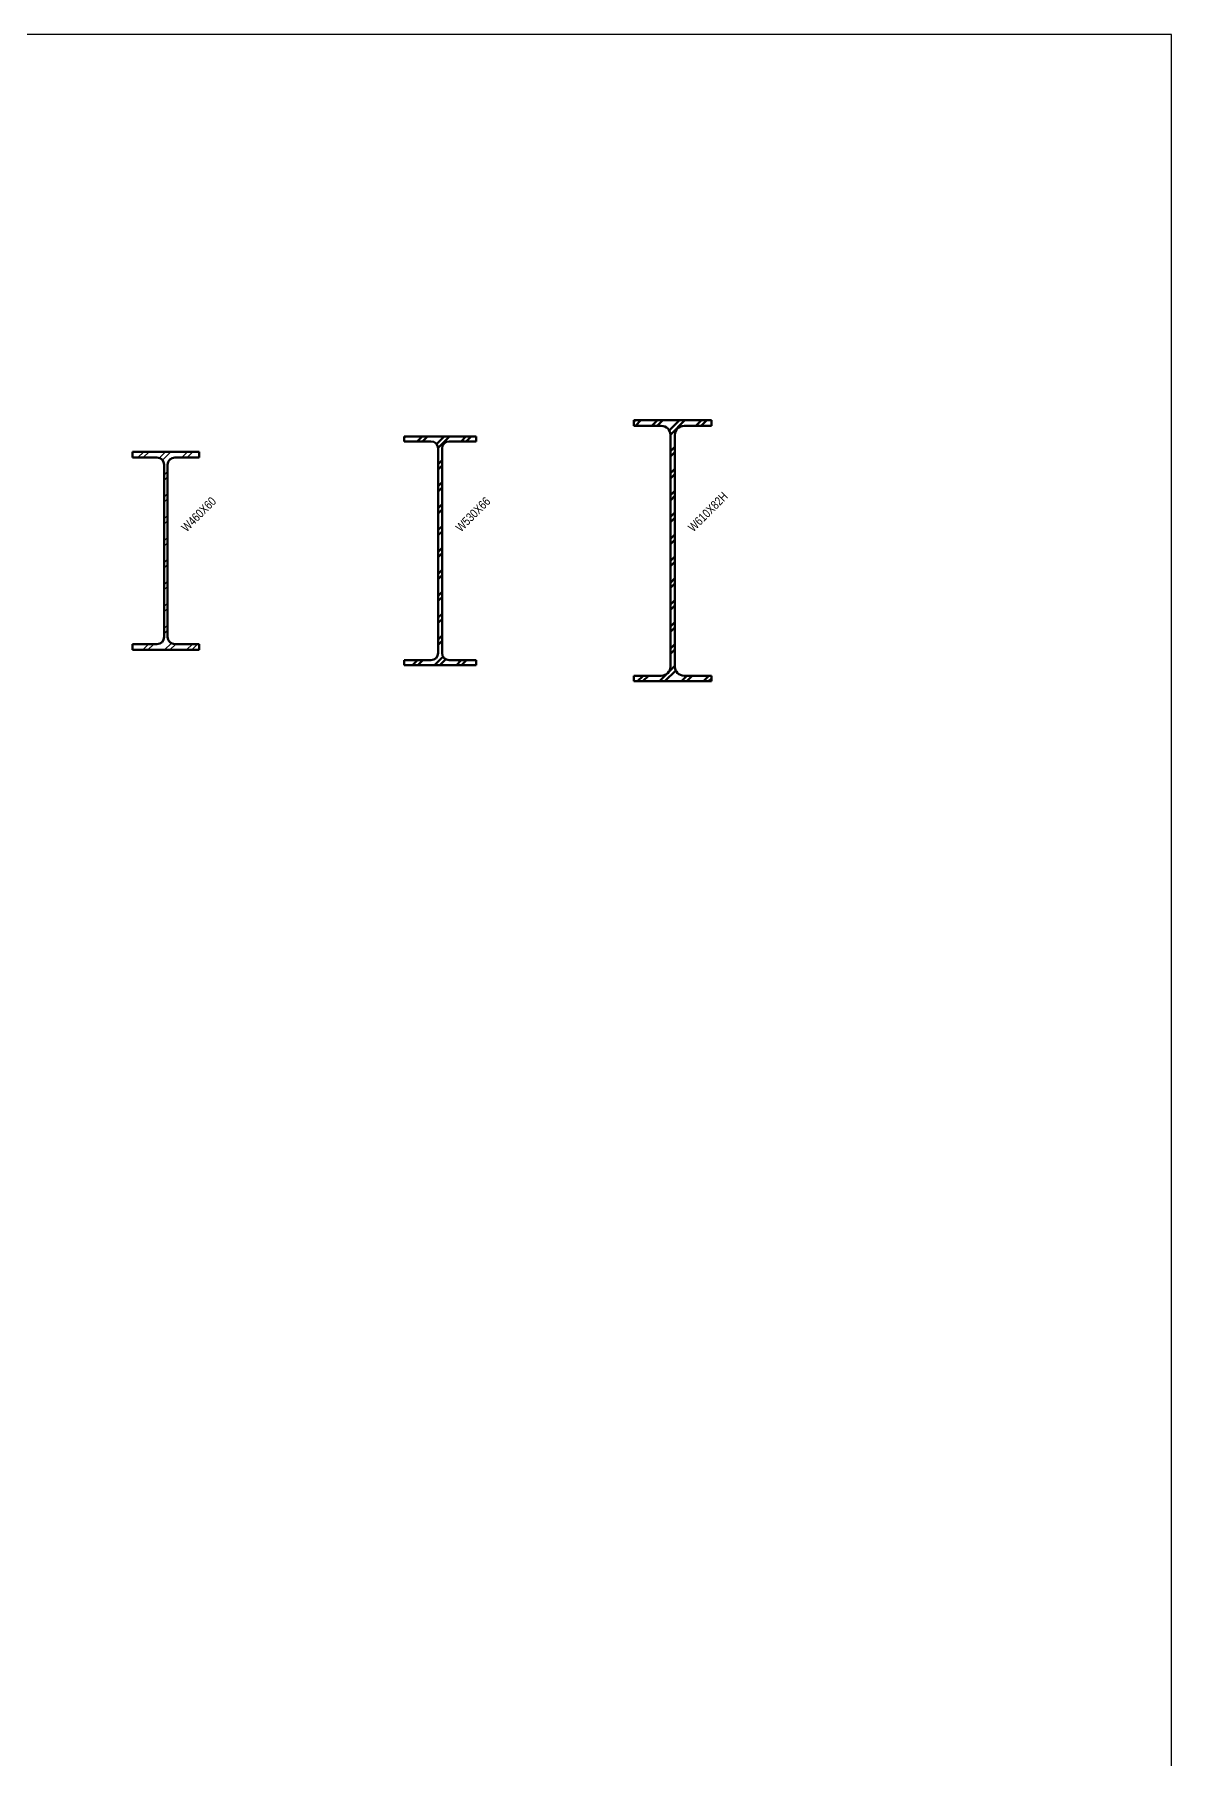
# Model space of a CAD drawing. Header units: millimetres. Extents: x -31954 to 493870, y 99509 to 604061.
# Drawn here: x 399025 to 401632, y 449820 to 453776 of the extents above; entities that cross this region are included whole.
import ezdxf

# ---------------------------------------------------------------- set-up
doc = ezdxf.new("R2010")
doc.units = ezdxf.units.MM
doc.header["$LTSCALE"] = 10
for name, color, linetype, lineweight in [('S-ANNOTATIONS', 1, 'Continuous', 9), ('S-COLUMN-STEEL-PLAN', 4, 'Continuous', 50), ('S-COLUMN-STEEL-SECTION', 4, 'Continuous', 25), ('S-HATCH', 9, 'Continuous', 0)]:
    doc.layers.add(name, color=color, linetype=linetype, lineweight=lineweight)
doc.styles.add('AnnoText', font='arial.ttf', dxfattribs={"width": 0.8, "height": 2})

msp = doc.modelspace()

# ---------------------------------------------------------------- hatches: boundary and pattern name
at = {"layer": 'S-COLUMN-STEEL-PLAN'}
h = msp.add_hatch(dxfattribs=at)
h.set_pattern_fill('FP_14', color=256, style=0, pattern_type=2)
h.set_pattern_definition([(45, (409926.673, 451602.264), (-25.14472, 25.14472), []), (45, (409926.673, 451640.364), (-25.14472, 25.14472), [])])
h.paths.add_polyline_path([(400577.1, 452292), (400577.1, 452304.8), (400514.3, 452304.8), (400508.8, 452305.5), (400503.7, 452307.7), (400499.3, 452311), (400495.9, 452315.4), (400493.8, 452320.5), (400493.1, 452326), (400493.1, 452857), (400493.8, 452862.5), (400495.9, 452867.6), (400499.3, 452872), (400503.7, 452875.4), (400508.8, 452877.5), (400514.3, 452878.2), (400577.1, 452878.2), (400577.1, 452891), (400399.1, 452891), (400399.1, 452878.2), (400461.9, 452878.2), (400467.4, 452877.5), (400472.5, 452875.4), (400476.9, 452872), (400480.2, 452867.6), (400482.4, 452862.5), (400483.1, 452857), (400483.1, 452326), (400482.4, 452320.5), (400480.2, 452315.4), (400476.9, 452311), (400472.5, 452307.7), (400467.4, 452305.5), (400461.9, 452304.8), (400399.1, 452304.8), (400399.1, 452292)], flags=0)
h = msp.add_hatch(dxfattribs=at)
h.set_pattern_fill('FP_13', color=256, style=0, pattern_type=2)
h.set_pattern_definition([(45, (409926.673, 451602.264), (-25.14472, 25.14472), []), (45, (409926.673, 451640.364), (-25.14472, 25.14472), [])])
h.paths.add_polyline_path([(400037.3, 452329), (400037.3, 452340.4), (399975.9, 452340.4), (399971.6, 452341), (399967.6, 452342.6), (399964.1, 452345.3), (399961.5, 452348.7), (399959.9, 452352.7), (399959.3, 452357), (399959.3, 452826), (399959.9, 452830.3), (399961.5, 452834.3), (399964.1, 452837.8), (399967.6, 452840.4), (399971.6, 452842.1), (399975.9, 452842.6), (400037.3, 452842.6), (400037.3, 452854), (399872.3, 452854), (399872.3, 452842.6), (399933.8, 452842.6), (399938.1, 452842.1), (399942.1, 452840.4), (399945.5, 452837.8), (399948.2, 452834.3), (399949.8, 452830.3), (399950.4, 452826), (399950.4, 452357), (399949.8, 452352.7), (399948.2, 452348.7), (399945.5, 452345.3), (399942.1, 452342.6), (399938.1, 452341), (399933.8, 452340.4), (399872.3, 452340.4), (399872.3, 452329)], flags=0)
at = {"layer": 'S-HATCH'}
h = msp.add_hatch(dxfattribs=at)
h.set_pattern_fill('FP_12', color=256, style=0, pattern_type=2)
h.set_pattern_definition([(45, (409926.673, 451602.264), (-25.14472, 25.14472), []), (45, (409926.673, 451640.364), (-25.14472, 25.14472), [])])
h.paths.add_polyline_path([(399402.4, 452364), (399402.4, 452377.3), (399346.6, 452377.3), (399342.3, 452377.9), (399338.3, 452379.6), (399334.8, 452382.2), (399332.2, 452385.7), (399330.5, 452389.7), (399329.9, 452394), (399329.9, 452789), (399330.5, 452793.3), (399332.2, 452797.4), (399334.8, 452800.8), (399338.3, 452803.5), (399342.3, 452805.2), (399346.6, 452805.7), (399402.4, 452805.7), (399402.4, 452819), (399249.4, 452819), (399249.4, 452805.7), (399305.2, 452805.7), (399309.5, 452805.2), (399313.6, 452803.5), (399317, 452800.8), (399319.7, 452797.4), (399321.3, 452793.3), (399321.9, 452789), (399321.9, 452394), (399321.3, 452389.7), (399319.7, 452385.7), (399317, 452382.2), (399313.6, 452379.6), (399309.5, 452377.9), (399305.2, 452377.3), (399249.4, 452377.3), (399249.4, 452364)], flags=0)

# ---------------------------------------------------------------- linework, layer by layer
at = {"layer": 'Defpoints'}
msp.add_lwpolyline([(392989.9, 449243.1), (401632.2, 449243.1), (401632.2, 453776.4), (392989.9, 453776.4)], close=True, dxfattribs=at)
at = {"layer": 'S-COLUMN-STEEL-PLAN', "lineweight": 70}
for p, q in [((400399.1, 452891), (400577.1, 452891)), ((400399.1, 452878.2), (400399.1, 452891)), ((400461.9, 452878.2), (400399.1, 452878.2)), ((400577.1, 452878.2), (400514.3, 452878.2)), ((400577.1, 452891), (400577.1, 452878.2)), ((399872.3, 452854), (400037.3, 452854)), ((399872.3, 452842.6), (399872.3, 452854)), ((399933.8, 452842.6), (399872.3, 452842.6)), ((400037.3, 452842.6), (399975.9, 452842.6)), ((400037.3, 452854), (400037.3, 452842.6)), ((400483.1, 452326), (400483.1, 452857)), ((400493.1, 452857), (400493.1, 452326)), ((399950.4, 452357), (399950.4, 452826)), ((399959.3, 452826), (399959.3, 452357)), ((399872.3, 452329), (399872.3, 452340.4)), ((399872.3, 452340.4), (399933.8, 452340.4)), ((400037.3, 452329), (399872.3, 452329)), ((399975.9, 452340.4), (400037.3, 452340.4)), ((400037.3, 452340.4), (400037.3, 452329)), ((400399.1, 452292), (400399.1, 452304.8)), ((400399.1, 452304.8), (400461.9, 452304.8)), ((400577.1, 452292), (400399.1, 452292)), ((400514.3, 452304.8), (400577.1, 452304.8)), ((400577.1, 452304.8), (400577.1, 452292))]:
    msp.add_line(p, q, dxfattribs=at)
for centre, radius, start, end in [((400461.9, 452857), 21.2, 0, 90), ((400514.3, 452857), 21.2, 90, 180), ((399933.8, 452826), 16.6, 0, 90), ((399975.9, 452826), 16.6, 90, 180), ((399933.8, 452357), 16.6, 270, 0), ((399975.9, 452357), 16.6, 180, 270), ((400461.9, 452326), 21.2, 270, 0), ((400514.3, 452326), 21.2, 180, 270)]:
    msp.add_arc(centre, radius, start, end, dxfattribs=at)
at = {"layer": 'S-COLUMN-STEEL-SECTION', "lineweight": 70}
for p, q in [((399249.4, 452819), (399402.4, 452819)), ((399249.4, 452805.7), (399249.4, 452819)), ((399305.2, 452805.7), (399249.4, 452805.7)), ((399402.4, 452805.7), (399346.6, 452805.7)), ((399402.4, 452819), (399402.4, 452805.7)), ((399321.9, 452394), (399321.9, 452789)), ((399329.9, 452789), (399329.9, 452394)), ((399249.4, 452364), (399249.4, 452377.3)), ((399249.4, 452377.3), (399305.2, 452377.3)), ((399402.4, 452364), (399249.4, 452364)), ((399346.6, 452377.3), (399402.4, 452377.3)), ((399402.4, 452377.3), (399402.4, 452364))]:
    msp.add_line(p, q, dxfattribs=at)
for centre, start, end in [((399305.2, 452789), 0, 90), ((399346.6, 452789), 90, 180), ((399305.2, 452394), 270, 0), ((399346.6, 452394), 180, 270)]:
    msp.add_arc(centre, 16.7, start, end, dxfattribs=at)

# ---------------------------------------------------------------- texts
at = {"layer": 'S-ANNOTATIONS', "char_height": 20, "width": 21.564, "attachment_point": 1, "rotation": 45, "line_spacing_factor": 0.938532, "style": 'AnnoText'}
for s, insert in [('W610X82H', (400521.5, 452647.6)), ('\\fArial|b0|i0|c0|p34|;W460X60', (399359.4, 452647.6)), ('\\fArial|b0|i0|c0|p34|;W530X66', (399988.3, 452647.6))]:
    msp.add_mtext(s, dxfattribs=dict(at, insert=insert))

doc.saveas('drawing.dxf')
